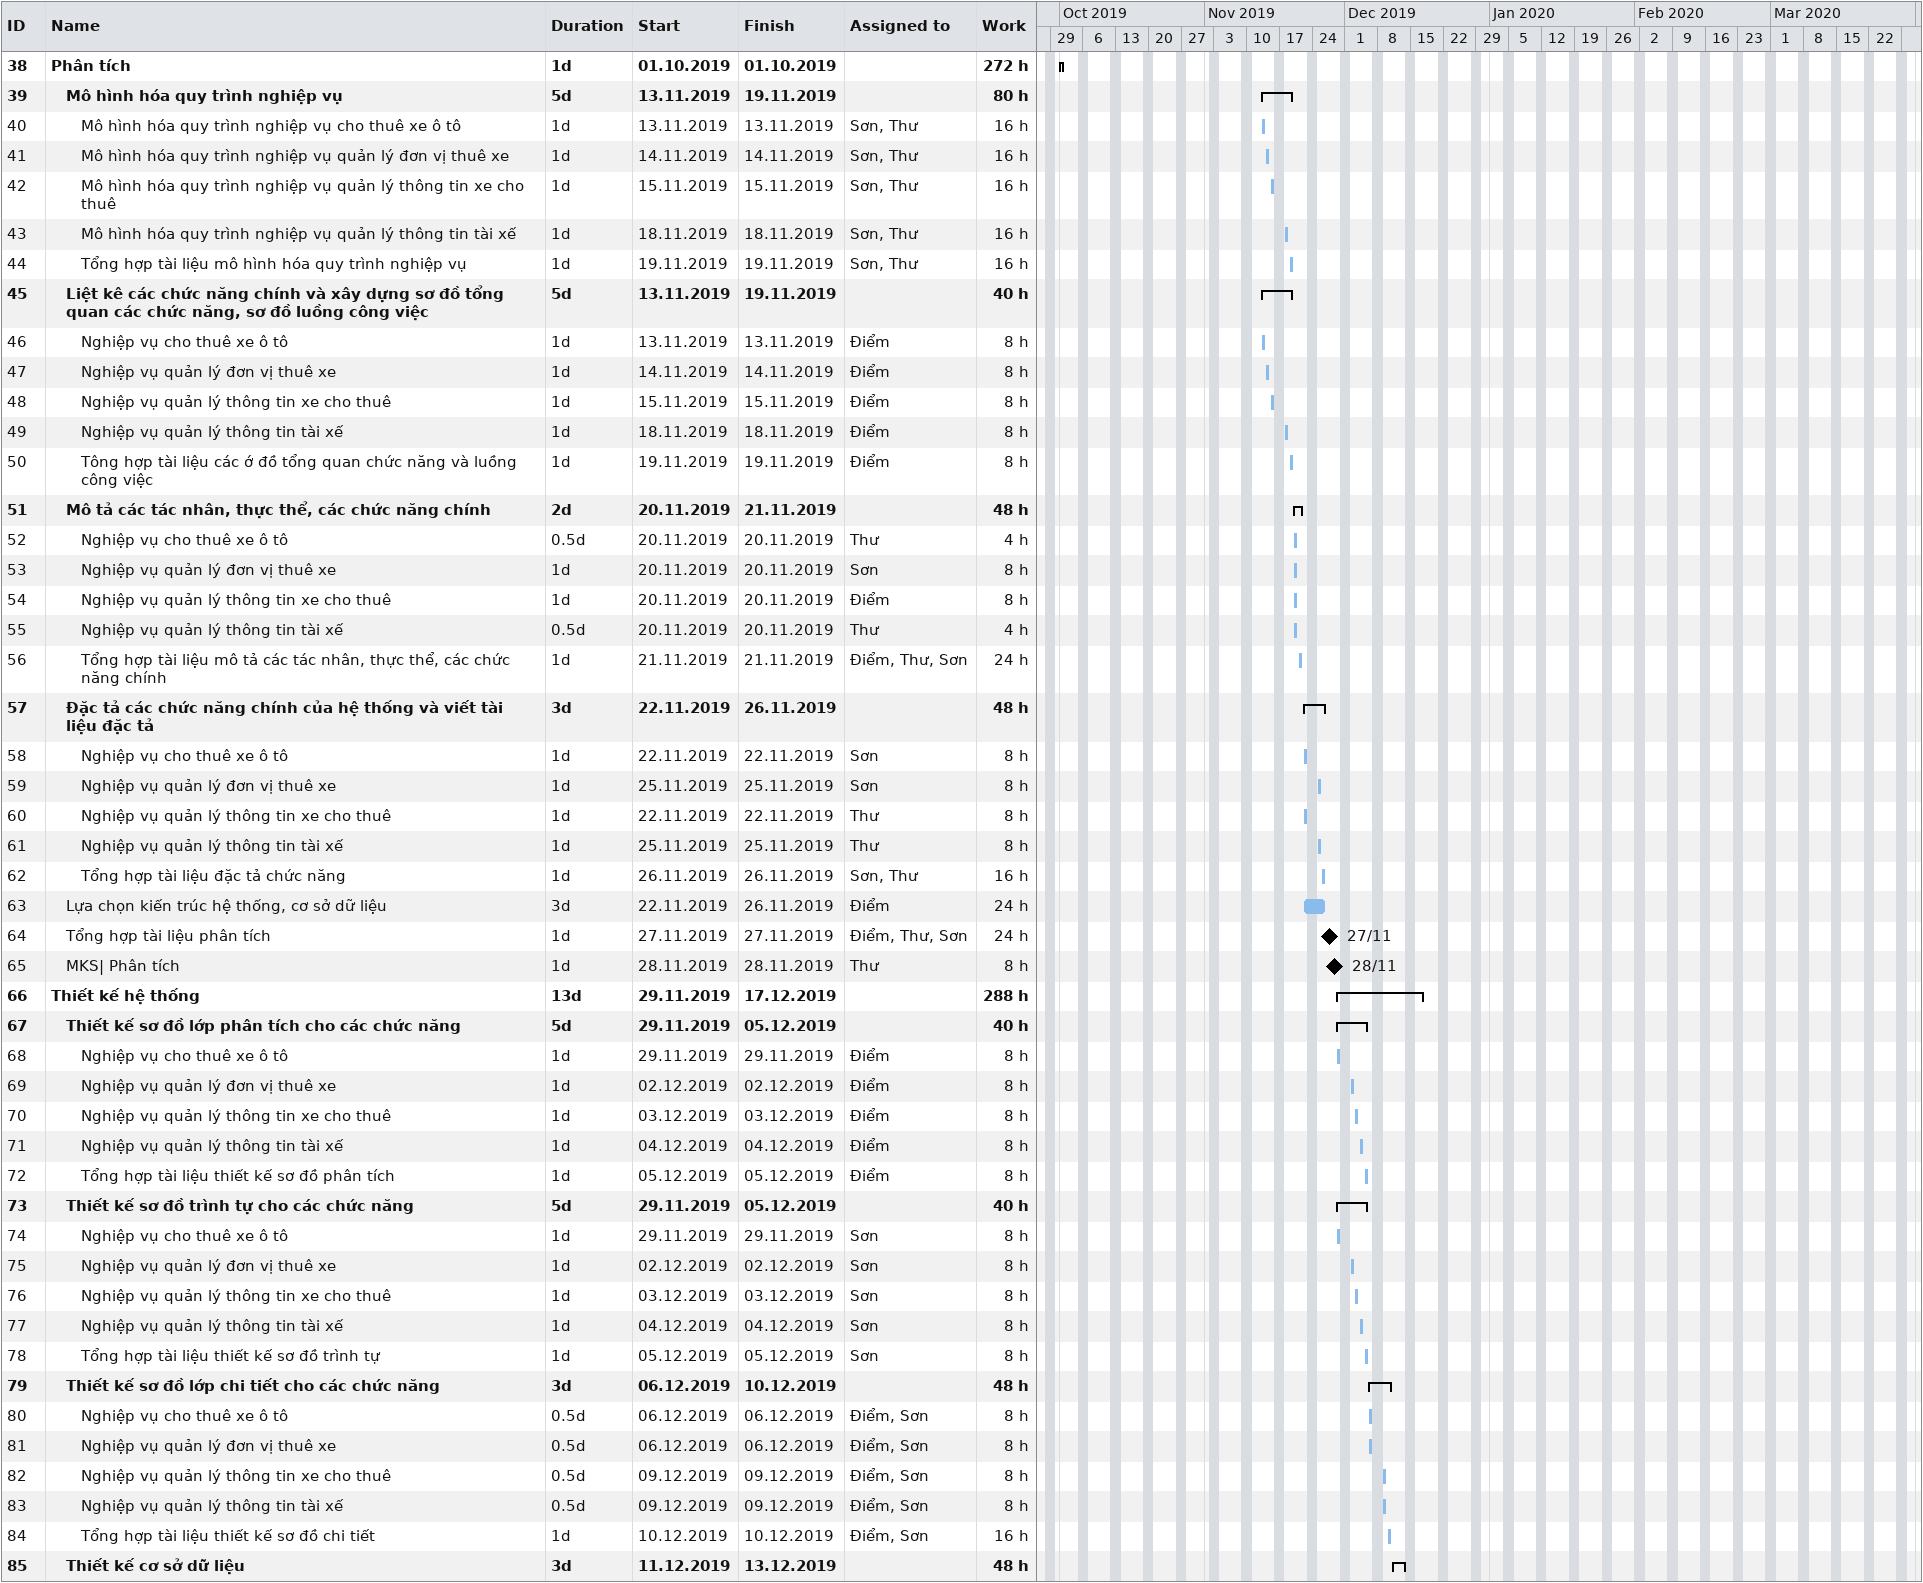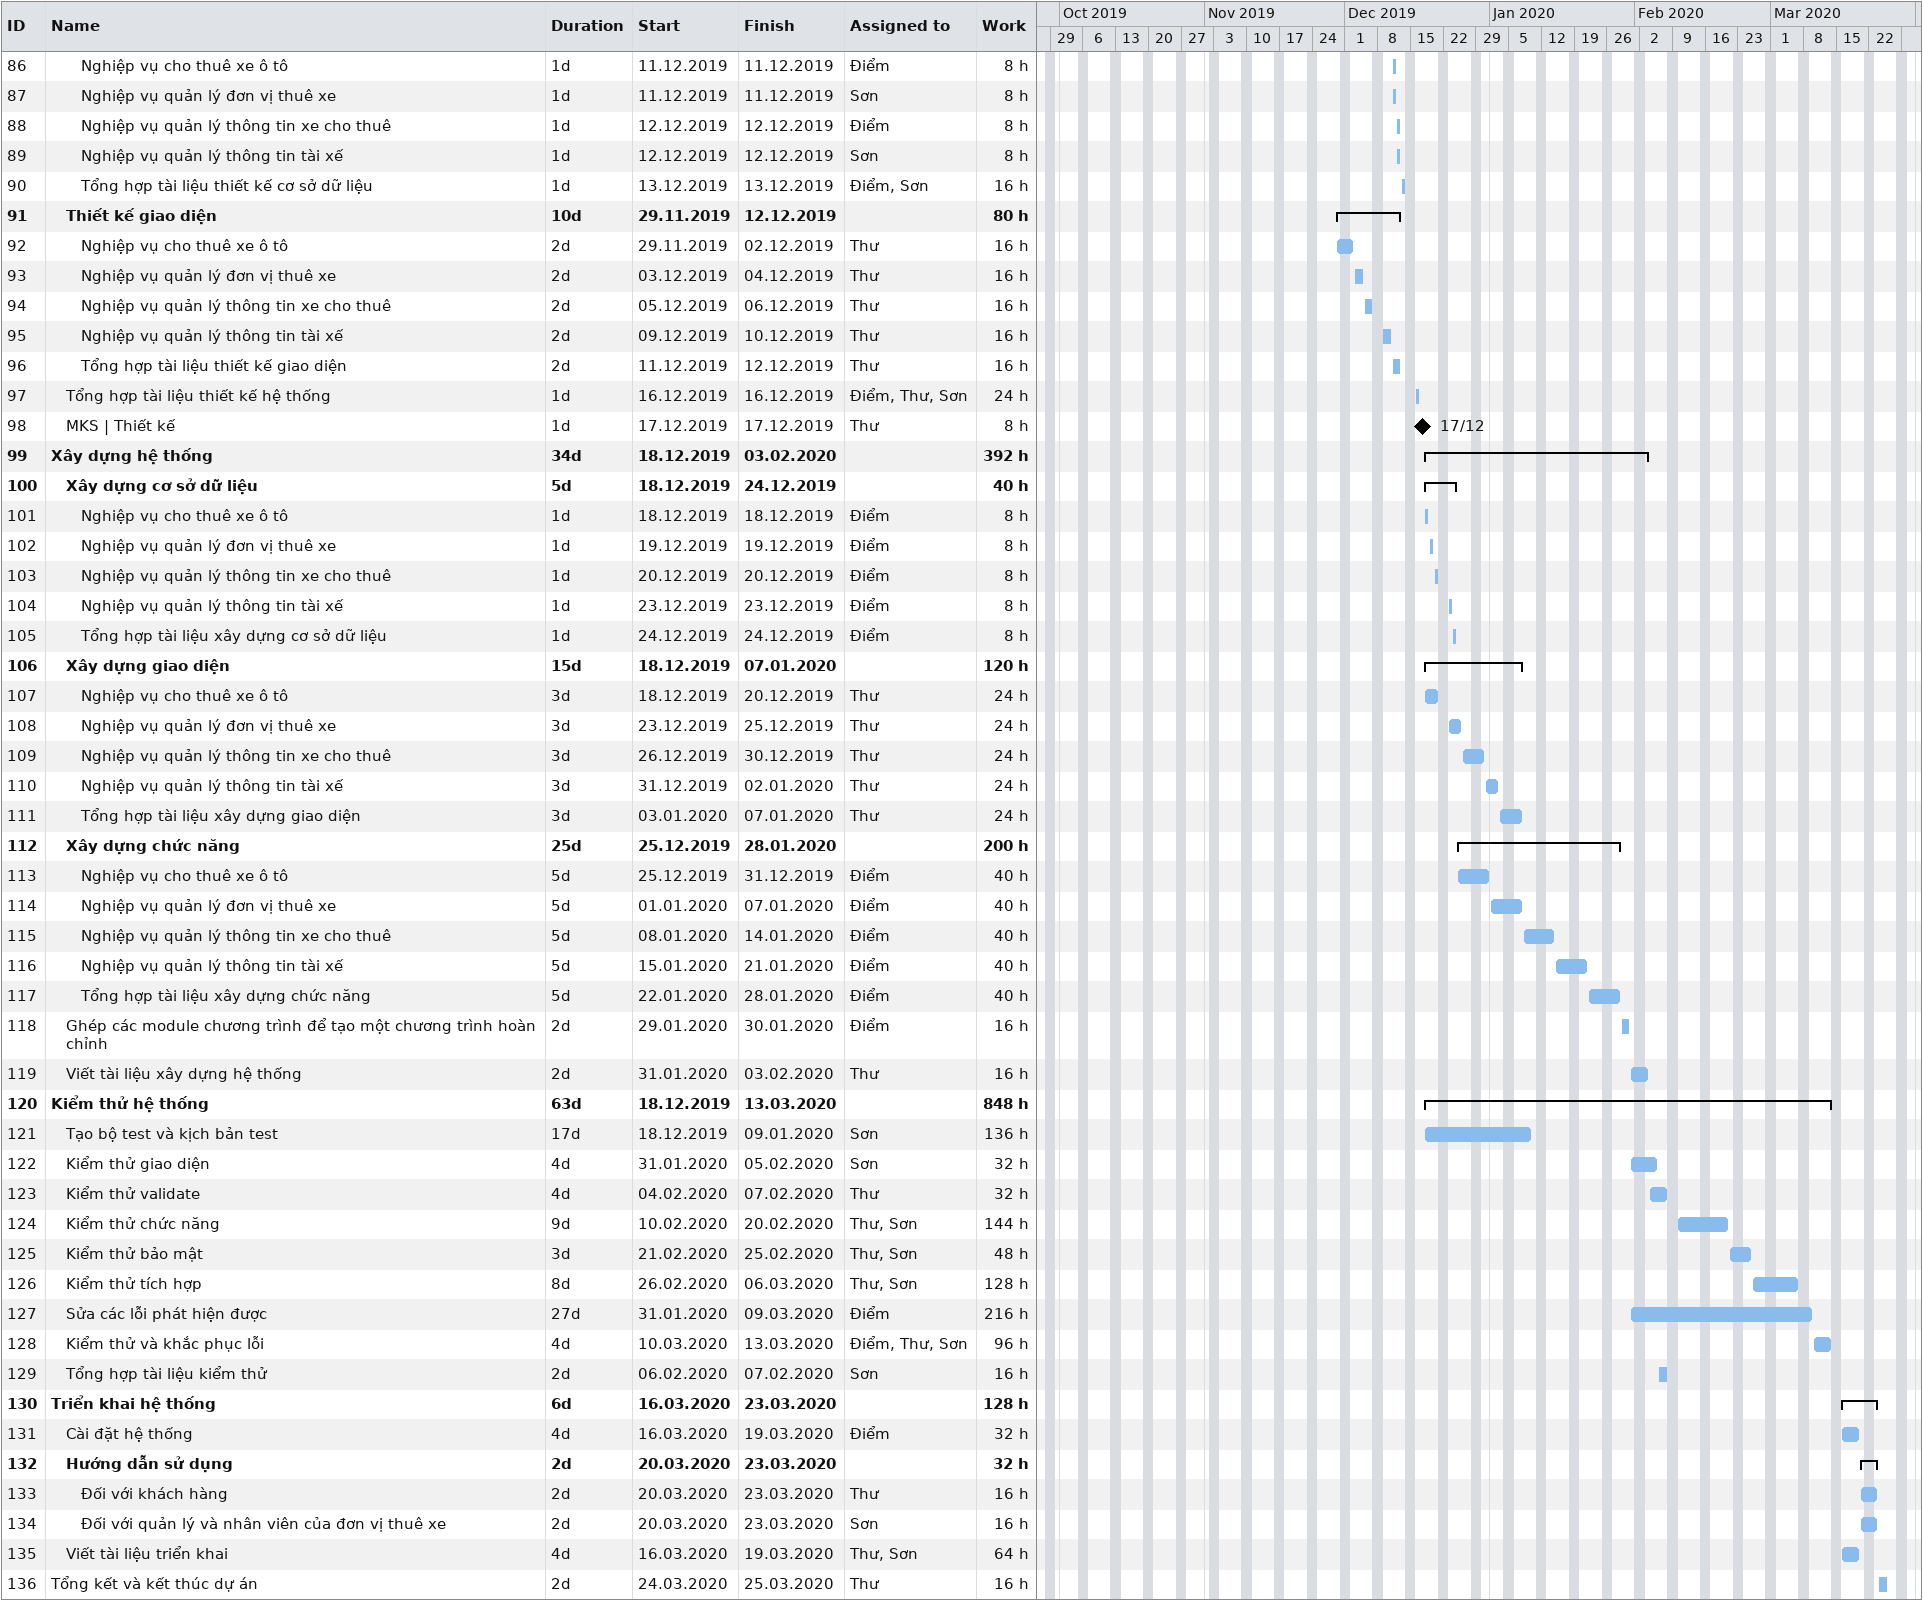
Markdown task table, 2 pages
| ID | Level | Task | Duration | Start | Finish | Resources | Work (h) |
|---|---|---|---|---|---|---|---|
| 38 | 1 | **Phân tích** | 1d | 2019-10-01 | 2019-10-01 |  | 272 |
| 39 | 2 | **Mô hình hóa quy trình nghiệp vụ** | 5d | 2019-11-13 | 2019-11-19 |  | 80 |
| 40 | 3 | Mô hình hóa quy trình nghiệp vụ cho thuê xe ô tô | 1d | 2019-11-13 | 2019-11-13 | Sơn, Thư | 16 |
| 41 | 3 | Mô hình hóa quy trình nghiệp vụ quản lý đơn vị thuê xe | 1d | 2019-11-14 | 2019-11-14 | Sơn, Thư | 16 |
| 42 | 3 | Mô hình hóa quy trình nghiệp vụ quản lý thông tin xe cho thuê | 1d | 2019-11-15 | 2019-11-15 | Sơn, Thư | 16 |
| 43 | 3 | Mô hình hóa quy trình nghiệp vụ quản lý thông tin tài xế | 1d | 2019-11-18 | 2019-11-18 | Sơn, Thư | 16 |
| 44 | 3 | Tổng hợp tài liệu mô hình hóa quy trình nghiệp vụ | 1d | 2019-11-19 | 2019-11-19 | Sơn, Thư | 16 |
| 45 | 2 | **Liệt kê các chức năng chính và xây dựng sơ đồ tổng quan các chức năng, sơ đồ luồng công việc** | 5d | 2019-11-13 | 2019-11-19 |  | 40 |
| 46 | 3 | Nghiệp vụ cho thuê xe ô tô | 1d | 2019-11-13 | 2019-11-13 | Điểm | 8 |
| 47 | 3 | Nghiệp vụ quản lý đơn vị thuê xe | 1d | 2019-11-14 | 2019-11-14 | Điểm | 8 |
| 48 | 3 | Nghiệp vụ quản lý thông tin xe cho thuê | 1d | 2019-11-15 | 2019-11-15 | Điểm | 8 |
| 49 | 3 | Nghiệp vụ quản lý thông tin tài xế | 1d | 2019-11-18 | 2019-11-18 | Điểm | 8 |
| 50 | 3 | Tông hợp tài liệu các ớ đồ tổng quan chức năng và luồng công việc | 1d | 2019-11-19 | 2019-11-19 | Điểm | 8 |
| 51 | 2 | **Mô tả các tác nhân, thực thể, các chức năng chính** | 2d | 2019-11-20 | 2019-11-21 |  | 48 |
| 52 | 3 | Nghiệp vụ cho thuê xe ô tô | 0.5d | 2019-11-20 | 2019-11-20 | Thư | 4 |
| 53 | 3 | Nghiệp vụ quản lý đơn vị thuê xe | 1d | 2019-11-20 | 2019-11-20 | Sơn | 8 |
| 54 | 3 | Nghiệp vụ quản lý thông tin xe cho thuê | 1d | 2019-11-20 | 2019-11-20 | Điểm | 8 |
| 55 | 3 | Nghiệp vụ quản lý thông tin tài xế | 0.5d | 2019-11-20 | 2019-11-20 | Thư | 4 |
| 56 | 3 | Tổng hợp tài liệu mô tả các tác nhân, thực thể, các chức năng chính | 1d | 2019-11-21 | 2019-11-21 | Điểm, Thư, Sơn | 24 |
| 57 | 2 | **Đặc tả các chức năng chính của hệ thống và viết tài liệu đặc tả** | 3d | 2019-11-22 | 2019-11-26 |  | 48 |
| 58 | 3 | Nghiệp vụ cho thuê xe ô tô | 1d | 2019-11-22 | 2019-11-22 | Sơn | 8 |
| 59 | 3 | Nghiệp vụ quản lý đơn vị thuê xe | 1d | 2019-11-25 | 2019-11-25 | Sơn | 8 |
| 60 | 3 | Nghiệp vụ quản lý thông tin xe cho thuê | 1d | 2019-11-22 | 2019-11-22 | Thư | 8 |
| 61 | 3 | Nghiệp vụ quản lý thông tin tài xế | 1d | 2019-11-25 | 2019-11-25 | Thư | 8 |
| 62 | 3 | Tổng hợp tài liệu đặc tả chức năng | 1d | 2019-11-26 | 2019-11-26 | Sơn, Thư | 16 |
| 63 | 2 | Lựa chọn kiến trúc hệ thống, cơ sở dữ liệu | 3d | 2019-11-22 | 2019-11-26 | Điểm | 24 |
| 64 | 2 | Tổng hợp tài liệu phân tích | 1d | 2019-11-27 | 2019-11-27 | Điểm, Thư, Sơn | 24 |
| 65 | 2 | MKS\| Phân tích | 1d | 2019-11-28 | 2019-11-28 | Thư | 8 |
| 66 | 1 | **Thiết kế hệ thống** | 13d | 2019-11-29 | 2019-12-17 |  | 288 |
| 67 | 2 | **Thiết kế sơ đồ lớp phân tích cho các chức năng** | 5d | 2019-11-29 | 2019-12-05 |  | 40 |
| 68 | 3 | Nghiệp vụ cho thuê xe ô tô | 1d | 2019-11-29 | 2019-11-29 | Điểm | 8 |
| 69 | 3 | Nghiệp vụ quản lý đơn vị thuê xe | 1d | 2019-12-02 | 2019-12-02 | Điểm | 8 |
| 70 | 3 | Nghiệp vụ quản lý thông tin xe cho thuê | 1d | 2019-12-03 | 2019-12-03 | Điểm | 8 |
| 71 | 3 | Nghiệp vụ quản lý thông tin tài xế | 1d | 2019-12-04 | 2019-12-04 | Điểm | 8 |
| 72 | 3 | Tổng hợp tài liệu thiết kế sơ đồ phân tích | 1d | 2019-12-05 | 2019-12-05 | Điểm | 8 |
| 73 | 2 | **Thiết kế sơ đồ trình tự cho các chức năng** | 5d | 2019-11-29 | 2019-12-05 |  | 40 |
| 74 | 3 | Nghiệp vụ cho thuê xe ô tô | 1d | 2019-11-29 | 2019-11-29 | Sơn | 8 |
| 75 | 3 | Nghiệp vụ quản lý đơn vị thuê xe | 1d | 2019-12-02 | 2019-12-02 | Sơn | 8 |
| 76 | 3 | Nghiệp vụ quản lý thông tin xe cho thuê | 1d | 2019-12-03 | 2019-12-03 | Sơn | 8 |
| 77 | 3 | Nghiệp vụ quản lý thông tin tài xế | 1d | 2019-12-04 | 2019-12-04 | Sơn | 8 |
| 78 | 3 | Tổng hợp tài liệu thiết kế sơ đồ trình tự | 1d | 2019-12-05 | 2019-12-05 | Sơn | 8 |
| 79 | 2 | **Thiết kế sơ đồ lớp chi tiết cho các chức năng** | 3d | 2019-12-06 | 2019-12-10 |  | 48 |
| 80 | 3 | Nghiệp vụ cho thuê xe ô tô | 0.5d | 2019-12-06 | 2019-12-06 | Điểm, Sơn | 8 |
| 81 | 3 | Nghiệp vụ quản lý đơn vị thuê xe | 0.5d | 2019-12-06 | 2019-12-06 | Điểm, Sơn | 8 |
| 82 | 3 | Nghiệp vụ quản lý thông tin xe cho thuê | 0.5d | 2019-12-09 | 2019-12-09 | Điểm, Sơn | 8 |
| 83 | 3 | Nghiệp vụ quản lý thông tin tài xế | 0.5d | 2019-12-09 | 2019-12-09 | Điểm, Sơn | 8 |
| 84 | 3 | Tổng hợp tài liệu thiết kế sơ đồ chi tiết | 1d | 2019-12-10 | 2019-12-10 | Điểm, Sơn | 16 |
| 85 | 2 | **Thiết kế cơ sở dữ liệu** | 3d | 2019-12-11 | 2019-12-13 |  | 48 |
| 86 | 3 | Nghiệp vụ cho thuê xe ô tô | 1d | 2019-12-11 | 2019-12-11 | Điểm | 8 |
| 87 | 3 | Nghiệp vụ quản lý đơn vị thuê xe | 1d | 2019-12-11 | 2019-12-11 | Sơn | 8 |
| 88 | 3 | Nghiệp vụ quản lý thông tin xe cho thuê | 1d | 2019-12-12 | 2019-12-12 | Điểm | 8 |
| 89 | 3 | Nghiệp vụ quản lý thông tin tài xế | 1d | 2019-12-12 | 2019-12-12 | Sơn | 8 |
| 90 | 3 | Tổng hợp tài liệu thiết kế cơ sở dữ liệu | 1d | 2019-12-13 | 2019-12-13 | Điểm, Sơn | 16 |
| 91 | 2 | **Thiết kế giao diện** | 10d | 2019-11-29 | 2019-12-12 |  | 80 |
| 92 | 3 | Nghiệp vụ cho thuê xe ô tô | 2d | 2019-11-29 | 2019-12-02 | Thư | 16 |
| 93 | 3 | Nghiệp vụ quản lý đơn vị thuê xe | 2d | 2019-12-03 | 2019-12-04 | Thư | 16 |
| 94 | 3 | Nghiệp vụ quản lý thông tin xe cho thuê | 2d | 2019-12-05 | 2019-12-06 | Thư | 16 |
| 95 | 3 | Nghiệp vụ quản lý thông tin tài xế | 2d | 2019-12-09 | 2019-12-10 | Thư | 16 |
| 96 | 3 | Tổng hợp tài liệu thiết kế giao diện | 2d | 2019-12-11 | 2019-12-12 | Thư | 16 |
| 97 | 2 | Tổng hợp tài liệu thiết kế hệ thống | 1d | 2019-12-16 | 2019-12-16 | Điểm, Thư, Sơn | 24 |
| 98 | 2 | MKS \| Thiết kế | 1d | 2019-12-17 | 2019-12-17 | Thư | 8 |
| 99 | 1 | **Xây dựng hệ thống** | 34d | 2019-12-18 | 2020-02-03 |  | 392 |
| 100 | 2 | **Xây dựng cơ sở dữ liệu** | 5d | 2019-12-18 | 2019-12-24 |  | 40 |
| 101 | 3 | Nghiệp vụ cho thuê xe ô tô | 1d | 2019-12-18 | 2019-12-18 | Điểm | 8 |
| 102 | 3 | Nghiệp vụ quản lý đơn vị thuê xe | 1d | 2019-12-19 | 2019-12-19 | Điểm | 8 |
| 103 | 3 | Nghiệp vụ quản lý thông tin xe cho thuê | 1d | 2019-12-20 | 2019-12-20 | Điểm | 8 |
| 104 | 3 | Nghiệp vụ quản lý thông tin tài xế | 1d | 2019-12-23 | 2019-12-23 | Điểm | 8 |
| 105 | 3 | Tổng hợp tài liệu xây dựng cơ sở dữ liệu | 1d | 2019-12-24 | 2019-12-24 | Điểm | 8 |
| 106 | 2 | **Xây dựng giao diện** | 15d | 2019-12-18 | 2020-01-07 |  | 120 |
| 107 | 3 | Nghiệp vụ cho thuê xe ô tô | 3d | 2019-12-18 | 2019-12-20 | Thư | 24 |
| 108 | 3 | Nghiệp vụ quản lý đơn vị thuê xe | 3d | 2019-12-23 | 2019-12-25 | Thư | 24 |
| 109 | 3 | Nghiệp vụ quản lý thông tin xe cho thuê | 3d | 2019-12-26 | 2019-12-30 | Thư | 24 |
| 110 | 3 | Nghiệp vụ quản lý thông tin tài xế | 3d | 2019-12-31 | 2020-01-02 | Thư | 24 |
| 111 | 3 | Tổng hợp tài liệu xây dựng giao diện | 3d | 2020-01-03 | 2020-01-07 | Thư | 24 |
| 112 | 2 | **Xây dựng chức năng** | 25d | 2019-12-25 | 2020-01-28 |  | 200 |
| 113 | 3 | Nghiệp vụ cho thuê xe ô tô | 5d | 2019-12-25 | 2019-12-31 | Điểm | 40 |
| 114 | 3 | Nghiệp vụ quản lý đơn vị thuê xe | 5d | 2020-01-01 | 2020-01-07 | Điểm | 40 |
| 115 | 3 | Nghiệp vụ quản lý thông tin xe cho thuê | 5d | 2020-01-08 | 2020-01-14 | Điểm | 40 |
| 116 | 3 | Nghiệp vụ quản lý thông tin tài xế | 5d | 2020-01-15 | 2020-01-21 | Điểm | 40 |
| 117 | 3 | Tổng hợp tài liệu xây dựng chức năng | 5d | 2020-01-22 | 2020-01-28 | Điểm | 40 |
| 118 | 2 | Ghép các module chương trình để tạo một chương trình hoàn chỉnh | 2d | 2020-01-29 | 2020-01-30 | Điểm | 16 |
| 119 | 2 | Viết tài liệu xây dựng hệ thống | 2d | 2020-01-31 | 2020-02-03 | Thư | 16 |
| 120 | 1 | **Kiểm thử hệ thống** | 63d | 2019-12-18 | 2020-03-13 |  | 848 |
| 121 | 2 | Tạo bộ test và kịch bản test | 17d | 2019-12-18 | 2020-01-09 | Sơn | 136 |
| 122 | 2 | Kiểm thử giao diện | 4d | 2020-01-31 | 2020-02-05 | Sơn | 32 |
| 123 | 2 | Kiểm thử validate | 4d | 2020-02-04 | 2020-02-07 | Thư | 32 |
| 124 | 2 | Kiểm thử chức năng | 9d | 2020-02-10 | 2020-02-20 | Thư, Sơn | 144 |
| 125 | 2 | Kiểm thử bảo mật | 3d | 2020-02-21 | 2020-02-25 | Thư, Sơn | 48 |
| 126 | 2 | Kiểm thử tích hợp | 8d | 2020-02-26 | 2020-03-06 | Thư, Sơn | 128 |
| 127 | 2 | Sửa các lỗi phát hiện được | 27d | 2020-01-31 | 2020-03-09 | Điểm | 216 |
| 128 | 2 | Kiểm thử và khắc phục lỗi | 4d | 2020-03-10 | 2020-03-13 | Điểm, Thư, Sơn | 96 |
| 129 | 2 | Tổng hợp tài liệu kiểm thử | 2d | 2020-02-06 | 2020-02-07 | Sơn | 16 |
| 130 | 1 | **Triển khai hệ thống** | 6d | 2020-03-16 | 2020-03-23 |  | 128 |
| 131 | 2 | Cài đặt hệ thống | 4d | 2020-03-16 | 2020-03-19 | Điểm | 32 |
| 132 | 2 | **Hướng dẫn sử dụng** | 2d | 2020-03-20 | 2020-03-23 |  | 32 |
| 133 | 3 | Đối với khách hàng | 2d | 2020-03-20 | 2020-03-23 | Thư | 16 |
| 134 | 3 | Đối với quản lý và nhân viên của đơn vị thuê xe | 2d | 2020-03-20 | 2020-03-23 | Sơn | 16 |
| 135 | 2 | Viết tài liệu triển khai | 4d | 2020-03-16 | 2020-03-19 | Thư, Sơn | 64 |
| 136 | 1 | Tổng kết và kết thúc dự án | 2d | 2020-03-24 | 2020-03-25 | Thư | 16 |
